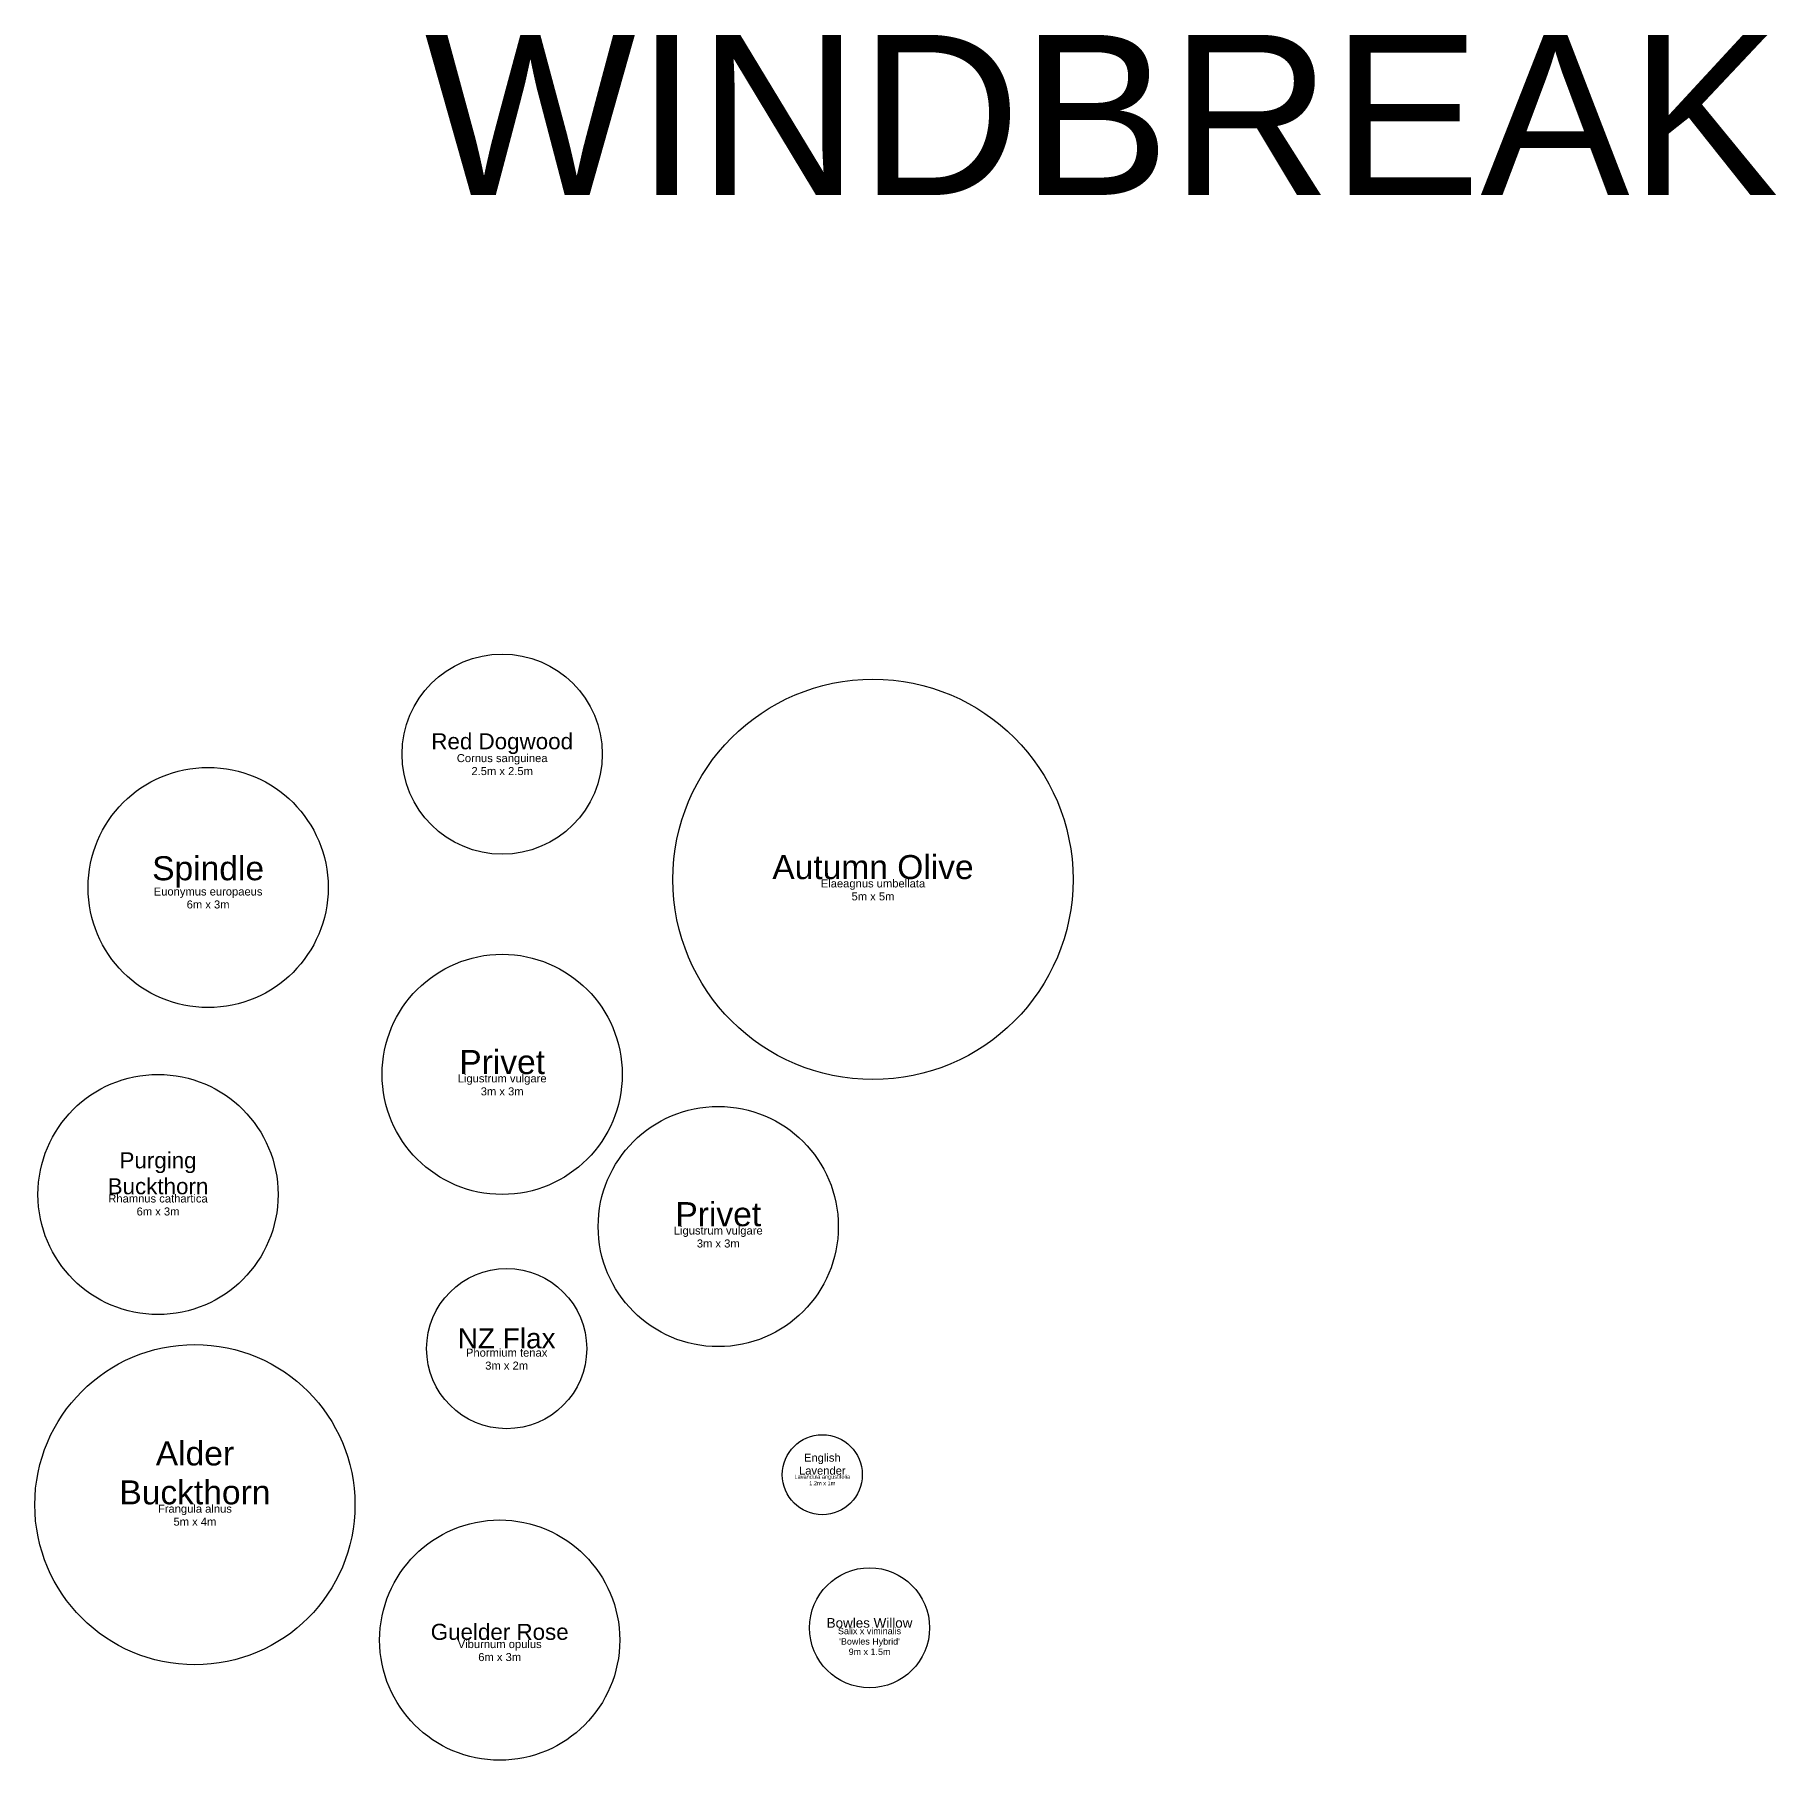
# Model space of a CAD drawing. Header units: metres. Extents: x 39.2 to 96.9, y 26.7 to 52.
# Drawn here: x 75.16 to 96.92, y 30.44 to 51.98 of the extents above; entities that cross this region are included whole.
import ezdxf

# ---------------------------------------------------------------- set-up
doc = ezdxf.new("R2010")
doc.units = ezdxf.units.M
for name, color, linetype, lineweight, true_color in [('Labels', 6, 'Continuous', 25, 0xff00ff), ('Plant - Shrub', 3, 'Continuous', 25, 0x00ff00), ('Plant - Tree', 3, 'Continuous', 25, 0x00ff00), ('Plant label', 30, 'Continuous', 25, 0xff7f00)]:
    doc.layers.add(name, color=color, linetype=linetype, lineweight=lineweight, true_color=true_color)
doc.styles.add('textstyle25', font='')
doc.styles.add('textstyle26', font='')
doc.styles.add('textstyle29', font='')
doc.styles.add('textstyle30', font='')
doc.styles.add('textstyle31', font='')
doc.styles.add('textstyle32', font='')
doc.styles.add('textstyle33', font='')
doc.styles.add('textstyle34', font='')
doc.styles.add('textstyle35', font='')
doc.styles.add('textstyle36', font='')
doc.styles.add('textstyle37', font='')
doc.styles.add('textstyle38', font='')
doc.styles.add('textstyle43', font='')
doc.styles.add('textstyle44', font='')
doc.styles.add('textstyle45', font='')
doc.styles.add('textstyle46', font='')
doc.styles.add('textstyle61', font='')
doc.styles.add('textstyle62', font='')
doc.styles.add('textstyle63', font='')
doc.styles.add('textstyle64', font='')
doc.styles.add('textstyle66', font='')
doc.styles.get('textstyle25').set_extended_font_data('Arial')
doc.styles.get('textstyle26').set_extended_font_data('Arial')
doc.styles.get('textstyle29').set_extended_font_data('Arial')
doc.styles.get('textstyle30').set_extended_font_data('Arial')
doc.styles.get('textstyle31').set_extended_font_data('Arial')
doc.styles.get('textstyle32').set_extended_font_data('Arial')
doc.styles.get('textstyle33').set_extended_font_data('Arial')
doc.styles.get('textstyle34').set_extended_font_data('Arial')
doc.styles.get('textstyle35').set_extended_font_data('Arial')
doc.styles.get('textstyle36').set_extended_font_data('Arial')
doc.styles.get('textstyle37').set_extended_font_data('Arial')
doc.styles.get('textstyle38').set_extended_font_data('Arial')
doc.styles.get('textstyle43').set_extended_font_data('Arial')
doc.styles.get('textstyle44').set_extended_font_data('Arial')
doc.styles.get('textstyle45').set_extended_font_data('Arial')
doc.styles.get('textstyle46').set_extended_font_data('Arial')
doc.styles.get('textstyle61').set_extended_font_data('Arial')
doc.styles.get('textstyle62').set_extended_font_data('Arial')
doc.styles.get('textstyle63').set_extended_font_data('Arial')
doc.styles.get('textstyle64').set_extended_font_data('Arial')
doc.styles.get('textstyle66').set_extended_font_data('Arial')

# ---------------------------------------------------------------- blocks, each defined once
blk = doc.blocks.new('Shrub - Viburnum opulus')
at = {"layer": 'Plant - Shrub'}
blk.add_circle((0, 0), 1.5, dxfattribs=at)
at = {"layer": 'Plant - Shrub', "insert": (0, 0), "char_height": 0.2, "attachment_point": 8, "line_spacing_factor": 0.971628, "style": 'textstyle64'}
blk.add_mtext('\\c32767;Guelder Rose', dxfattribs=at)
at = {"layer": 'Plant label', "insert": (0, 0), "char_height": 0.1, "attachment_point": 2, "line_spacing_factor": 0.971628, "style": 'textstyle63'}
blk.add_mtext('\\c32767;Viburnum opulus\\P6m x 3m', dxfattribs=at)
blk = doc.blocks.new("Shrub - Salix x viminalis 'Bowles Hybrid'")
at = {"layer": 'Plant - Tree'}
blk.add_circle((0, 0), 0.75, dxfattribs=at)
at = {"layer": 'Plant - Tree', "insert": (0, 0), "char_height": 0.12, "attachment_point": 8, "line_spacing_factor": 0.971628, "style": 'textstyle62'}
blk.add_mtext('\\c32767;Bowles Willow', dxfattribs=at)
at = {"layer": 'Plant label', "insert": (0, 0), "char_height": 0.08, "attachment_point": 2, "line_spacing_factor": 0.971628, "style": 'textstyle61'}
blk.add_mtext("\\c32767;Salix x viminalis \\P'Bowles Hybrid'\\P9m x 1.5m", dxfattribs=at)
blk = doc.blocks.new('Shrub - Cornus sericea')
at = {"layer": 'Plant - Shrub'}
blk.add_circle((0, 0), 1.25, dxfattribs=at)
at = {"layer": 'Plant - Shrub', "insert": (0, 0), "char_height": 0.2, "attachment_point": 8, "line_spacing_factor": 0.971628, "style": 'textstyle26'}
blk.add_mtext('\\c32767;Red Dogwood', dxfattribs=at)
at = {"layer": 'Plant label', "insert": (0, 0), "char_height": 0.1, "attachment_point": 2, "line_spacing_factor": 0.971628, "style": 'textstyle25'}
blk.add_mtext('\\c32767;Cornus sanguinea\\P2.5m x 2.5m', dxfattribs=at)
blk = doc.blocks.new('Shrub - Ligustrum vulgare')
at = {"layer": 'Plant - Shrub'}
blk.add_circle((0, 0), 1.5, dxfattribs=at)
at = {"layer": 'Plant - Shrub', "insert": (0, 0), "char_height": 0.3, "attachment_point": 8, "line_spacing_factor": 0.971628, "style": 'textstyle38'}
blk.add_mtext('\\c32767;Privet', dxfattribs=at)
at = {"layer": 'Plant label', "insert": (0, 0), "char_height": 0.1, "attachment_point": 2, "line_spacing_factor": 0.971628, "style": 'textstyle37'}
blk.add_mtext('\\c32767;Ligustrum vulgare\\P3m x 3m', dxfattribs=at)
blk = doc.blocks.new('Shrub - Rhamnus cathartica')
at = {"layer": 'Plant - Shrub'}
blk.add_circle((0, 0), 1.5, dxfattribs=at)
at = {"layer": 'Plant - Shrub', "insert": (0, 0), "char_height": 0.2, "attachment_point": 8, "line_spacing_factor": 0.971628, "style": 'textstyle46'}
blk.add_mtext('\\c32767;Purging\\PBuckthorn', dxfattribs=at)
at = {"layer": 'Plant label', "insert": (0, 0), "char_height": 0.1, "attachment_point": 2, "line_spacing_factor": 0.971628, "style": 'textstyle45'}
blk.add_mtext('\\c32767;Rhamnus cathartica\\P6m x 3m', dxfattribs=at)
blk = doc.blocks.new('Shrub - Frangula alnus')
at = {"layer": 'Plant - Shrub'}
blk.add_circle((0, 0), 2, dxfattribs=at)
at = {"layer": 'Plant - Shrub', "insert": (0, 0), "char_height": 0.3, "attachment_point": 8, "line_spacing_factor": 0.971628, "style": 'textstyle34'}
blk.add_mtext('\\c32767;Alder\\PBuckthorn', dxfattribs=at)
at = {"layer": 'Plant label', "insert": (0, 0), "char_height": 0.1, "attachment_point": 2, "line_spacing_factor": 0.971628, "style": 'textstyle33'}
blk.add_mtext('\\c32767;Frangula alnus\\P5m x 4m', dxfattribs=at)
blk = doc.blocks.new('Shrub - Euonymus europaeus')
at = {"layer": 'Plant - Shrub'}
blk.add_circle((0, 0), 1.5, dxfattribs=at)
at = {"layer": 'Plant - Shrub', "insert": (0, 0), "char_height": 0.3, "attachment_point": 8, "line_spacing_factor": 0.971628, "style": 'textstyle32'}
blk.add_mtext('\\c32767;Spindle', dxfattribs=at)
at = {"layer": 'Plant label', "insert": (0, 0), "char_height": 0.1, "attachment_point": 2, "line_spacing_factor": 0.971628, "style": 'textstyle31'}
blk.add_mtext('\\c32767;Euonymus europaeus\\P6m x 3m', dxfattribs=at)
blk = doc.blocks.new('Shrub - Lavandula angustifolia')
at = {"layer": 'Plant - Shrub'}
blk.add_circle((0, 0), 0.5, dxfattribs=at)
at = {"layer": 'Plant - Shrub', "insert": (0, 0), "char_height": 0.1, "attachment_point": 8, "line_spacing_factor": 0.971628, "style": 'textstyle36'}
blk.add_mtext('\\c32767;English\\PLavender', dxfattribs=at)
at = {"layer": 'Plant label', "insert": (0, 0), "char_height": 0.05, "attachment_point": 2, "line_spacing_factor": 0.971628, "style": 'textstyle35'}
blk.add_mtext('\\c32767;Lavandula angustifolia\\P1.2m x 1m', dxfattribs=at)
blk = doc.blocks.new('Shrub - Elaeagnus umbellata')
at = {"layer": 'Plant - Shrub'}
blk.add_circle((0, 0), 2.5, dxfattribs=at)
at = {"layer": 'Plant - Shrub', "insert": (0, 0), "char_height": 0.3, "attachment_point": 8, "line_spacing_factor": 0.971628, "style": 'textstyle30'}
blk.add_mtext('\\c32767;Autumn Olive', dxfattribs=at)
at = {"layer": 'Plant label', "insert": (0, 0), "char_height": 0.1, "attachment_point": 2, "line_spacing_factor": 0.971628, "style": 'textstyle29'}
blk.add_mtext('\\c32767;Elaeagnus umbellata\\P5m x 5m', dxfattribs=at)
blk = doc.blocks.new('Shrub - Phormium tenax')
at = {"layer": 'Plant - Shrub'}
blk.add_circle((0, 0), 1, dxfattribs=at)
at = {"layer": 'Plant - Shrub', "insert": (0, 0), "char_height": 0.25, "attachment_point": 8, "line_spacing_factor": 0.971628, "style": 'textstyle44'}
blk.add_mtext('\\c32767;NZ Flax', dxfattribs=at)
at = {"layer": 'Plant label', "insert": (0, 0), "char_height": 0.1, "attachment_point": 2, "line_spacing_factor": 0.971628, "style": 'textstyle43'}
blk.add_mtext('\\c32767;Phormium tenax\\P3m x 2m', dxfattribs=at)

msp = doc.modelspace()

# ---------------------------------------------------------------- block references
at = {"layer": 'Labels'}
for name, p in [('Shrub - Euonymus europaeus', (77.326, 41.334)), ('Shrub - Rhamnus cathartica', (76.7, 37.5)), ('Shrub - Ligustrum vulgare', (83.7, 37.1)), ('Shrub - Frangula alnus', (77.161, 33.626)), ("Shrub - Salix x viminalis 'Bowles Hybrid'", (85.59, 32.088))]:
    msp.add_blockref(name, p, dxfattribs=at)
at = {"layer": 'Plant - Shrub'}
for name, p in [('Shrub - Cornus sericea', (81, 43)), ('Shrub - Elaeagnus umbellata', (85.633, 41.435)), ('Shrub - Ligustrum vulgare', (81, 39)), ('Shrub - Phormium tenax', (81.056, 35.575)), ('Shrub - Lavandula angustifolia', (85, 34)), ('Shrub - Viburnum opulus', (80.969, 31.935))]:
    msp.add_blockref(name, p, dxfattribs=at)

# ---------------------------------------------------------------- texts
at = {"layer": 'Labels', "insert": (80.031, 49.983), "char_height": 2, "attachment_point": 7, "line_spacing_factor": 0.971628, "style": 'textstyle66'}
msp.add_mtext('WINDBREAK', dxfattribs=at)

doc.saveas('drawing.dxf')
